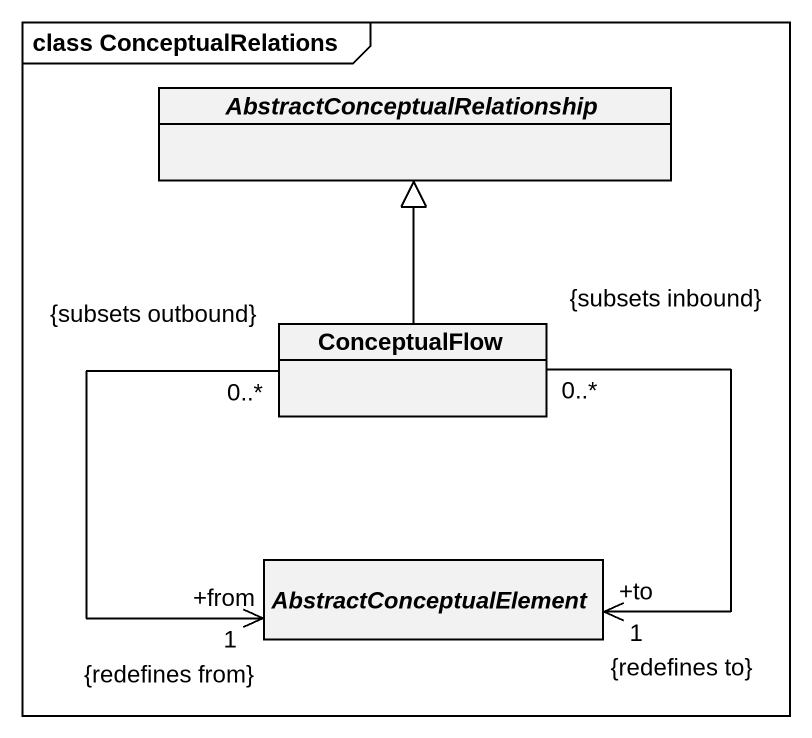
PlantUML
@startuml
mainframe class ConceptualRelations
hide circle
hide empty members
abstract class "AbstractConceptualRelationship" as AbstractConceptualRelationsh
class ConceptualFlow
abstract class AbstractConceptualElement
ConceptualFlow -up-|> AbstractConceptualRelationsh
ConceptualFlow "0..*\n{subsets outbound}" --> "+from\n1\n{redefines from}" AbstractConceptualElement
ConceptualFlow "0..*\n{subsets inbound}" --> "+to\n1\n{redefines to}" AbstractConceptualElement
@enduml
